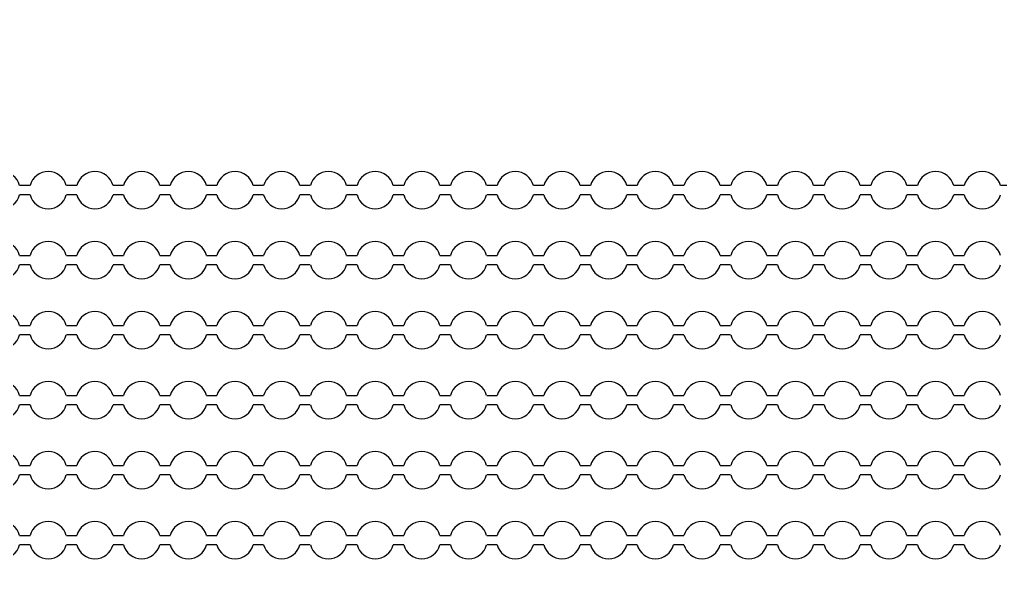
# Model space of a CAD drawing. Extents: x 4056 to 105656, y 4120 to 105720.
# Drawn here: x 60891 to 61941, y 78659 to 79257 of the extents above; entities that cross this region are included whole.
import ezdxf

# ---------------------------------------------------------------- set-up
doc = ezdxf.new("R2010")
doc.units = 13
doc.header["$MEASUREMENT"] = 0
doc.layers.add('Main Layer', color=7, linetype='Continuous', lineweight=0)

msp = doc.modelspace()

# ---------------------------------------------------------------- linework, layer by layer
for p, q in [((60902.1, 79079.2), (60890.9, 79079.2)), ((60952.1, 79079.2), (60940.9, 79079.2)), ((61002.1, 79079.2), (60990.9, 79079.2)), ((61052.1, 79079.2), (61040.9, 79079.2)), ((61102.1, 79079.2), (61090.9, 79079.2)), ((61152.1, 79079.2), (61140.9, 79079.2)), ((61202.1, 79079.2), (61190.9, 79079.2)), ((61252.1, 79079.2), (61240.9, 79079.2)), ((61302.1, 79079.2), (61290.9, 79079.2)), ((61352.1, 79079.2), (61340.9, 79079.2)), ((61402.1, 79079.2), (61390.9, 79079.2)), ((61452.1, 79079.2), (61440.9, 79079.2)), ((61502.1, 79079.2), (61490.9, 79079.2)), ((61552.1, 79079.2), (61540.9, 79079.2)), ((61602.1, 79079.2), (61590.9, 79079.2)), ((61652.1, 79079.2), (61640.9, 79079.2)), ((61702.1, 79079.2), (61690.9, 79079.2)), ((61752.1, 79079.2), (61740.9, 79079.2)), ((61802.1, 79079.2), (61790.9, 79079.2)), ((61852.1, 79079.2), (61840.9, 79079.2)), ((61902.1, 79079.2), (61890.9, 79079.2)), ((61952.1, 79079.2), (61940.9, 79079.2)), ((60902.1, 79069.2), (60890.9, 79069.2)), ((60952.1, 79069.2), (60940.9, 79069.2)), ((61002.1, 79069.2), (60990.9, 79069.2)), ((61052.1, 79069.2), (61040.9, 79069.2)), ((61102.1, 79069.2), (61090.9, 79069.2)), ((61152.1, 79069.2), (61140.9, 79069.2)), ((61202.1, 79069.2), (61190.9, 79069.2)), ((61252.1, 79069.2), (61240.9, 79069.2)), ((61302.1, 79069.2), (61290.9, 79069.2)), ((61352.1, 79069.2), (61340.9, 79069.2)), ((61402.1, 79069.2), (61390.9, 79069.2)), ((61452.1, 79069.2), (61440.9, 79069.2)), ((61502.1, 79069.2), (61490.9, 79069.2)), ((61552.1, 79069.2), (61540.9, 79069.2)), ((61602.1, 79069.2), (61590.9, 79069.2)), ((61652.1, 79069.2), (61640.9, 79069.2)), ((61702.1, 79069.2), (61690.9, 79069.2)), ((61752.1, 79069.2), (61740.9, 79069.2)), ((61802.1, 79069.2), (61790.9, 79069.2)), ((61852.1, 79069.2), (61840.9, 79069.2)), ((61902.1, 79069.2), (61890.9, 79069.2)), ((60890.9, 79004.2), (60902.1, 79004.2)), ((60940.9, 79004.2), (60952.1, 79004.2)), ((60990.9, 79004.2), (61002.1, 79004.2)), ((61040.9, 79004.2), (61052.1, 79004.2)), ((61090.9, 79004.2), (61102.1, 79004.2)), ((61140.9, 79004.2), (61152.1, 79004.2)), ((61190.9, 79004.2), (61202.1, 79004.2)), ((61240.9, 79004.2), (61252.1, 79004.2)), ((61290.9, 79004.2), (61302.1, 79004.2)), ((61340.9, 79004.2), (61352.1, 79004.2)), ((61390.9, 79004.2), (61402.1, 79004.2)), ((61440.9, 79004.2), (61452.1, 79004.2)), ((61490.9, 79004.2), (61502.1, 79004.2)), ((61540.9, 79004.2), (61552.1, 79004.2)), ((61590.9, 79004.2), (61602.1, 79004.2)), ((61640.9, 79004.2), (61652.1, 79004.2)), ((61690.9, 79004.2), (61702.1, 79004.2)), ((61740.9, 79004.2), (61752.1, 79004.2)), ((61790.9, 79004.2), (61802.1, 79004.2)), ((61840.9, 79004.2), (61852.1, 79004.2)), ((61890.9, 79004.2), (61902.1, 79004.2)), ((60902.1, 78994.2), (60890.9, 78994.2)), ((60952.1, 78994.2), (60940.9, 78994.2)), ((61002.1, 78994.2), (60990.9, 78994.2)), ((61052.1, 78994.2), (61040.9, 78994.2)), ((61102.1, 78994.2), (61090.9, 78994.2)), ((61152.1, 78994.2), (61140.9, 78994.2)), ((61202.1, 78994.2), (61190.9, 78994.2)), ((61252.1, 78994.2), (61240.9, 78994.2)), ((61302.1, 78994.2), (61290.9, 78994.2)), ((61352.1, 78994.2), (61340.9, 78994.2)), ((61402.1, 78994.2), (61390.9, 78994.2)), ((61452.1, 78994.2), (61440.9, 78994.2)), ((61502.1, 78994.2), (61490.9, 78994.2)), ((61552.1, 78994.2), (61540.9, 78994.2)), ((61602.1, 78994.2), (61590.9, 78994.2)), ((61652.1, 78994.2), (61640.9, 78994.2)), ((61702.1, 78994.2), (61690.9, 78994.2)), ((61752.1, 78994.2), (61740.9, 78994.2)), ((61802.1, 78994.2), (61790.9, 78994.2)), ((61852.1, 78994.2), (61840.9, 78994.2)), ((61902.1, 78994.2), (61890.9, 78994.2)), ((60890.9, 78929.2), (60902.1, 78929.2)), ((60940.9, 78929.2), (60952.1, 78929.2)), ((60990.9, 78929.2), (61002.1, 78929.2)), ((61040.9, 78929.2), (61052.1, 78929.2)), ((61090.9, 78929.2), (61102.1, 78929.2)), ((61140.9, 78929.2), (61152.1, 78929.2)), ((61190.9, 78929.2), (61202.1, 78929.2)), ((61240.9, 78929.2), (61252.1, 78929.2)), ((61290.9, 78929.2), (61302.1, 78929.2)), ((61340.9, 78929.2), (61352.1, 78929.2)), ((61390.9, 78929.2), (61402.1, 78929.2)), ((61440.9, 78929.2), (61452.1, 78929.2)), ((61490.9, 78929.2), (61502.1, 78929.2)), ((61540.9, 78929.2), (61552.1, 78929.2)), ((61590.9, 78929.2), (61602.1, 78929.2)), ((61640.9, 78929.2), (61652.1, 78929.2)), ((61690.9, 78929.2), (61702.1, 78929.2)), ((61740.9, 78929.2), (61752.1, 78929.2)), ((61790.9, 78929.2), (61802.1, 78929.2)), ((61840.9, 78929.2), (61852.1, 78929.2)), ((61890.9, 78929.2), (61902.1, 78929.2)), ((60902.1, 78919.2), (60890.9, 78919.2)), ((60952.1, 78919.2), (60940.9, 78919.2)), ((61002.1, 78919.2), (60990.9, 78919.2)), ((61052.1, 78919.2), (61040.9, 78919.2)), ((61102.1, 78919.2), (61090.9, 78919.2)), ((61152.1, 78919.2), (61140.9, 78919.2)), ((61202.1, 78919.2), (61190.9, 78919.2)), ((61252.1, 78919.2), (61240.9, 78919.2)), ((61302.1, 78919.2), (61290.9, 78919.2)), ((61352.1, 78919.2), (61340.9, 78919.2)), ((61402.1, 78919.2), (61390.9, 78919.2)), ((61452.1, 78919.2), (61440.9, 78919.2)), ((61502.1, 78919.2), (61490.9, 78919.2)), ((61552.1, 78919.2), (61540.9, 78919.2)), ((61602.1, 78919.2), (61590.9, 78919.2)), ((61652.1, 78919.2), (61640.9, 78919.2)), ((61702.1, 78919.2), (61690.9, 78919.2)), ((61752.1, 78919.2), (61740.9, 78919.2)), ((61802.1, 78919.2), (61790.9, 78919.2)), ((61852.1, 78919.2), (61840.9, 78919.2)), ((61902.1, 78919.2), (61890.9, 78919.2)), ((60890.9, 78854.2), (60902.1, 78854.2)), ((60940.9, 78854.2), (60952.1, 78854.2)), ((60990.9, 78854.2), (61002.1, 78854.2)), ((61040.9, 78854.2), (61052.1, 78854.2)), ((61090.9, 78854.2), (61102.1, 78854.2)), ((61140.9, 78854.2), (61152.1, 78854.2)), ((61190.9, 78854.2), (61202.1, 78854.2)), ((61240.9, 78854.2), (61252.1, 78854.2)), ((61290.9, 78854.2), (61302.1, 78854.2)), ((61340.9, 78854.2), (61352.1, 78854.2)), ((61390.9, 78854.2), (61402.1, 78854.2)), ((61440.9, 78854.2), (61452.1, 78854.2)), ((61490.9, 78854.2), (61502.1, 78854.2)), ((61540.9, 78854.2), (61552.1, 78854.2)), ((61590.9, 78854.2), (61602.1, 78854.2)), ((61640.9, 78854.2), (61652.1, 78854.2)), ((61690.9, 78854.2), (61702.1, 78854.2)), ((61740.9, 78854.2), (61752.1, 78854.2)), ((61790.9, 78854.2), (61802.1, 78854.2)), ((61840.9, 78854.2), (61852.1, 78854.2)), ((61890.9, 78854.2), (61902.1, 78854.2)), ((60902.1, 78844.2), (60890.9, 78844.2)), ((60952.1, 78844.2), (60940.9, 78844.2)), ((61002.1, 78844.2), (60990.9, 78844.2)), ((61052.1, 78844.2), (61040.9, 78844.2)), ((61102.1, 78844.2), (61090.9, 78844.2)), ((61152.1, 78844.2), (61140.9, 78844.2)), ((61202.1, 78844.2), (61190.9, 78844.2)), ((61252.1, 78844.2), (61240.9, 78844.2)), ((61302.1, 78844.2), (61290.9, 78844.2)), ((61352.1, 78844.2), (61340.9, 78844.2)), ((61402.1, 78844.2), (61390.9, 78844.2)), ((61452.1, 78844.2), (61440.9, 78844.2)), ((61502.1, 78844.2), (61490.9, 78844.2)), ((61552.1, 78844.2), (61540.9, 78844.2)), ((61602.1, 78844.2), (61590.9, 78844.2)), ((61652.1, 78844.2), (61640.9, 78844.2)), ((61702.1, 78844.2), (61690.9, 78844.2)), ((61752.1, 78844.2), (61740.9, 78844.2)), ((61802.1, 78844.2), (61790.9, 78844.2)), ((61852.1, 78844.2), (61840.9, 78844.2)), ((61902.1, 78844.2), (61890.9, 78844.2)), ((60890.9, 78779.2), (60902.1, 78779.2)), ((60940.9, 78779.2), (60952.1, 78779.2)), ((60990.9, 78779.2), (61002.1, 78779.2)), ((61040.9, 78779.2), (61052.1, 78779.2)), ((61090.9, 78779.2), (61102.1, 78779.2)), ((61140.9, 78779.2), (61152.1, 78779.2)), ((61190.9, 78779.2), (61202.1, 78779.2)), ((61240.9, 78779.2), (61252.1, 78779.2)), ((61290.9, 78779.2), (61302.1, 78779.2)), ((61340.9, 78779.2), (61352.1, 78779.2)), ((61390.9, 78779.2), (61402.1, 78779.2)), ((61440.9, 78779.2), (61452.1, 78779.2)), ((61490.9, 78779.2), (61502.1, 78779.2)), ((61540.9, 78779.2), (61552.1, 78779.2)), ((61590.9, 78779.2), (61602.1, 78779.2)), ((61640.9, 78779.2), (61652.1, 78779.2)), ((61690.9, 78779.2), (61702.1, 78779.2)), ((61740.9, 78779.2), (61752.1, 78779.2)), ((61790.9, 78779.2), (61802.1, 78779.2)), ((61840.9, 78779.2), (61852.1, 78779.2)), ((61890.9, 78779.2), (61902.1, 78779.2)), ((60902.1, 78769.2), (60890.9, 78769.2)), ((60952.1, 78769.2), (60940.9, 78769.2)), ((61002.1, 78769.2), (60990.9, 78769.2)), ((61052.1, 78769.2), (61040.9, 78769.2)), ((61102.1, 78769.2), (61090.9, 78769.2)), ((61152.1, 78769.2), (61140.9, 78769.2)), ((61202.1, 78769.2), (61190.9, 78769.2)), ((61252.1, 78769.2), (61240.9, 78769.2)), ((61302.1, 78769.2), (61290.9, 78769.2)), ((61352.1, 78769.2), (61340.9, 78769.2)), ((61402.1, 78769.2), (61390.9, 78769.2)), ((61452.1, 78769.2), (61440.9, 78769.2)), ((61502.1, 78769.2), (61490.9, 78769.2)), ((61552.1, 78769.2), (61540.9, 78769.2)), ((61602.1, 78769.2), (61590.9, 78769.2)), ((61652.1, 78769.2), (61640.9, 78769.2)), ((61702.1, 78769.2), (61690.9, 78769.2)), ((61752.1, 78769.2), (61740.9, 78769.2)), ((61802.1, 78769.2), (61790.9, 78769.2)), ((61852.1, 78769.2), (61840.9, 78769.2)), ((61902.1, 78769.2), (61890.9, 78769.2)), ((60890.9, 78704.2), (60902.1, 78704.2)), ((60940.9, 78704.2), (60952.1, 78704.2)), ((60990.9, 78704.2), (61002.1, 78704.2)), ((61040.9, 78704.2), (61052.1, 78704.2)), ((61090.9, 78704.2), (61102.1, 78704.2)), ((61140.9, 78704.2), (61152.1, 78704.2)), ((61190.9, 78704.2), (61202.1, 78704.2)), ((61240.9, 78704.2), (61252.1, 78704.2)), ((61290.9, 78704.2), (61302.1, 78704.2)), ((61340.9, 78704.2), (61352.1, 78704.2)), ((61390.9, 78704.2), (61402.1, 78704.2)), ((61440.9, 78704.2), (61452.1, 78704.2)), ((61490.9, 78704.2), (61502.1, 78704.2)), ((61540.9, 78704.2), (61552.1, 78704.2)), ((61590.9, 78704.2), (61602.1, 78704.2)), ((61640.9, 78704.2), (61652.1, 78704.2)), ((61690.9, 78704.2), (61702.1, 78704.2)), ((61740.9, 78704.2), (61752.1, 78704.2)), ((61790.9, 78704.2), (61802.1, 78704.2)), ((61840.9, 78704.2), (61852.1, 78704.2)), ((61890.9, 78704.2), (61902.1, 78704.2)), ((60902.1, 78694.2), (60890.9, 78694.2)), ((60952.1, 78694.2), (60940.9, 78694.2)), ((61002.1, 78694.2), (60990.9, 78694.2)), ((61052.1, 78694.2), (61040.9, 78694.2)), ((61102.1, 78694.2), (61090.9, 78694.2)), ((61152.1, 78694.2), (61140.9, 78694.2)), ((61202.1, 78694.2), (61190.9, 78694.2)), ((61252.1, 78694.2), (61240.9, 78694.2)), ((61302.1, 78694.2), (61290.9, 78694.2)), ((61352.1, 78694.2), (61340.9, 78694.2)), ((61402.1, 78694.2), (61390.9, 78694.2)), ((61452.1, 78694.2), (61440.9, 78694.2)), ((61502.1, 78694.2), (61490.9, 78694.2)), ((61552.1, 78694.2), (61540.9, 78694.2)), ((61602.1, 78694.2), (61590.9, 78694.2)), ((61652.1, 78694.2), (61640.9, 78694.2)), ((61702.1, 78694.2), (61690.9, 78694.2)), ((61752.1, 78694.2), (61740.9, 78694.2)), ((61802.1, 78694.2), (61790.9, 78694.2)), ((61852.1, 78694.2), (61840.9, 78694.2)), ((61902.1, 78694.2), (61890.9, 78694.2))]:
    msp.add_line(p, q)
at = {"lineweight": 0}
msp.add_circle((61011.6, 73976.1), 11000, dxfattribs=at)
for centre, start, end in [((60871.5, 79074.2), 14.4775, 165.5225), ((60921.5, 79074.2), 14.4775, 165.5225), ((60971.5, 79074.2), 14.4775, 165.5225), ((61021.5, 79074.2), 14.4775, 165.5225), ((61071.5, 79074.2), 14.4775, 165.5225), ((61121.5, 79074.2), 14.4775, 165.5225), ((61171.5, 79074.2), 14.4775, 165.5225), ((61221.5, 79074.2), 14.4775, 165.5225), ((61271.5, 79074.2), 14.4775, 165.5225), ((61321.5, 79074.2), 14.4775, 165.5225), ((61371.5, 79074.2), 14.4775, 165.5225), ((61421.5, 79074.2), 14.4775, 165.5225), ((61471.5, 79074.2), 14.4775, 165.5225), ((61521.5, 79074.2), 14.4775, 165.5225), ((61571.5, 79074.2), 14.4775, 165.5225), ((61621.5, 79074.2), 14.4775, 165.5225), ((61671.5, 79074.2), 14.4775, 165.5225), ((61721.5, 79074.2), 14.4775, 165.5225), ((61771.5, 79074.2), 14.4775, 165.5225), ((61821.5, 79074.2), 14.4775, 165.5225), ((61871.5, 79074.2), 14.4775, 165.5225), ((61921.5, 79074.2), 14.4775, 165.5225), ((60871.5, 79074.2), 194.4775, 345.5225), ((60921.5, 79074.2), 194.4775, 345.5225), ((60971.5, 79074.2), 194.4775, 345.5225), ((61021.5, 79074.2), 194.4775, 345.5225), ((61071.5, 79074.2), 194.4775, 345.5225), ((61121.5, 79074.2), 194.4775, 345.5225), ((61171.5, 79074.2), 194.4775, 345.5225), ((61221.5, 79074.2), 194.4775, 345.5225), ((61271.5, 79074.2), 194.4775, 345.5225), ((61321.5, 79074.2), 194.4775, 345.5225), ((61371.5, 79074.2), 194.4775, 345.5225), ((61421.5, 79074.2), 194.4775, 345.5225), ((61471.5, 79074.2), 194.4775, 345.5225), ((61521.5, 79074.2), 194.4775, 345.5225), ((61571.5, 79074.2), 194.4775, 345.5225), ((61621.5, 79074.2), 194.4775, 345.5225), ((61671.5, 79074.2), 194.4775, 345.5225), ((61721.5, 79074.2), 194.4775, 345.5225), ((61771.5, 79074.2), 194.4775, 345.5225), ((61821.5, 79074.2), 194.4775, 345.5225), ((61871.5, 79074.2), 194.4775, 345.5225), ((61921.5, 79074.2), 194.4775, 345.5225), ((60871.5, 78999.2), 14.4775, 165.5225), ((60921.5, 78999.2), 14.4775, 165.5225), ((60971.5, 78999.2), 14.4775, 165.5225), ((61021.5, 78999.2), 14.4775, 165.5225), ((61071.5, 78999.2), 14.4775, 165.5225), ((61121.5, 78999.2), 14.4775, 165.5225), ((61171.5, 78999.2), 14.4775, 165.5225), ((61221.5, 78999.2), 14.4775, 165.5225), ((61271.5, 78999.2), 14.4775, 165.5225), ((61321.5, 78999.2), 14.4775, 165.5225), ((61371.5, 78999.2), 14.4775, 165.5225), ((61421.5, 78999.2), 14.4775, 165.5225), ((61471.5, 78999.2), 14.4775, 165.5225), ((61521.5, 78999.2), 14.4775, 165.5225), ((61571.5, 78999.2), 14.4775, 165.5225), ((61621.5, 78999.2), 14.4775, 165.5225), ((61671.5, 78999.2), 14.4775, 165.5225), ((61721.5, 78999.2), 14.4775, 165.5225), ((61771.5, 78999.2), 14.4775, 165.5225), ((61821.5, 78999.2), 14.4775, 165.5225), ((61871.5, 78999.2), 14.4775, 165.5225), ((61921.5, 78999.2), 14.4775, 165.5225), ((60871.5, 78999.2), 194.4775, 345.5225), ((60921.5, 78999.2), 194.4775, 345.5225), ((60971.5, 78999.2), 194.4775, 345.5225), ((61021.5, 78999.2), 194.4775, 345.5225), ((61071.5, 78999.2), 194.4775, 345.5225), ((61121.5, 78999.2), 194.4775, 345.5225), ((61171.5, 78999.2), 194.4775, 345.5225), ((61221.5, 78999.2), 194.4775, 345.5225), ((61271.5, 78999.2), 194.4775, 345.5225), ((61321.5, 78999.2), 194.4775, 345.5225), ((61371.5, 78999.2), 194.4775, 345.5225), ((61421.5, 78999.2), 194.4775, 345.5225), ((61471.5, 78999.2), 194.4775, 345.5225), ((61521.5, 78999.2), 194.4775, 345.5225), ((61571.5, 78999.2), 194.4775, 345.5225), ((61621.5, 78999.2), 194.4775, 345.5225), ((61671.5, 78999.2), 194.4775, 345.5225), ((61721.5, 78999.2), 194.4775, 345.5225), ((61771.5, 78999.2), 194.4775, 345.5225), ((61821.5, 78999.2), 194.4775, 345.5225), ((61871.5, 78999.2), 194.4775, 345.5225), ((61921.5, 78999.2), 194.4775, 345.5225), ((60871.5, 78924.2), 14.4775, 165.5225), ((60921.5, 78924.2), 14.4775, 165.5225), ((60971.5, 78924.2), 14.4775, 165.5225), ((61021.5, 78924.2), 14.4775, 165.5225), ((61071.5, 78924.2), 14.4775, 165.5225), ((61121.5, 78924.2), 14.4775, 165.5225), ((61171.5, 78924.2), 14.4775, 165.5225), ((61221.5, 78924.2), 14.4775, 165.5225), ((61271.5, 78924.2), 14.4775, 165.5225), ((61321.5, 78924.2), 14.4775, 165.5225), ((61371.5, 78924.2), 14.4775, 165.5225), ((61421.5, 78924.2), 14.4775, 165.5225), ((61471.5, 78924.2), 14.4775, 165.5225), ((61521.5, 78924.2), 14.4775, 165.5225), ((61571.5, 78924.2), 14.4775, 165.5225), ((61621.5, 78924.2), 14.4775, 165.5225), ((61671.5, 78924.2), 14.4775, 165.5225), ((61721.5, 78924.2), 14.4775, 165.5225), ((61771.5, 78924.2), 14.4775, 165.5225), ((61821.5, 78924.2), 14.4775, 165.5225), ((61871.5, 78924.2), 14.4775, 165.5225), ((61921.5, 78924.2), 14.4775, 165.5225), ((60871.5, 78924.2), 194.4775, 345.5225), ((60921.5, 78924.2), 194.4775, 345.5225), ((60971.5, 78924.2), 194.4775, 345.5225), ((61021.5, 78924.2), 194.4775, 345.5225), ((61071.5, 78924.2), 194.4775, 345.5225), ((61121.5, 78924.2), 194.4775, 345.5225), ((61171.5, 78924.2), 194.4775, 345.5225), ((61221.5, 78924.2), 194.4775, 345.5225), ((61271.5, 78924.2), 194.4775, 345.5225), ((61321.5, 78924.2), 194.4775, 345.5225), ((61371.5, 78924.2), 194.4775, 345.5225), ((61421.5, 78924.2), 194.4775, 345.5225), ((61471.5, 78924.2), 194.4775, 345.5225), ((61521.5, 78924.2), 194.4775, 345.5225), ((61571.5, 78924.2), 194.4775, 345.5225), ((61621.5, 78924.2), 194.4775, 345.5225), ((61671.5, 78924.2), 194.4775, 345.5225), ((61721.5, 78924.2), 194.4775, 345.5225), ((61771.5, 78924.2), 194.4775, 345.5225), ((61821.5, 78924.2), 194.4775, 345.5225), ((61871.5, 78924.2), 194.4775, 345.5225), ((61921.5, 78924.2), 194.4775, 345.5225), ((60871.5, 78849.2), 14.4775, 165.5225), ((60921.5, 78849.2), 14.4775, 165.5225), ((60971.5, 78849.2), 14.4775, 165.5225), ((61021.5, 78849.2), 14.4775, 165.5225), ((61071.5, 78849.2), 14.4775, 165.5225), ((61121.5, 78849.2), 14.4775, 165.5225), ((61171.5, 78849.2), 14.4775, 165.5225), ((61221.5, 78849.2), 14.4775, 165.5225), ((61271.5, 78849.2), 14.4775, 165.5225), ((61321.5, 78849.2), 14.4775, 165.5225), ((61371.5, 78849.2), 14.4775, 165.5225), ((61421.5, 78849.2), 14.4775, 165.5225), ((61471.5, 78849.2), 14.4775, 165.5225), ((61521.5, 78849.2), 14.4775, 165.5225), ((61571.5, 78849.2), 14.4775, 165.5225), ((61621.5, 78849.2), 14.4775, 165.5225), ((61671.5, 78849.2), 14.4775, 165.5225), ((61721.5, 78849.2), 14.4775, 165.5225), ((61771.5, 78849.2), 14.4775, 165.5225), ((61821.5, 78849.2), 14.4775, 165.5225), ((61871.5, 78849.2), 14.4775, 165.5225), ((61921.5, 78849.2), 14.4775, 165.5225), ((60871.5, 78849.2), 194.4775, 345.5225), ((60921.5, 78849.2), 194.4775, 345.5225), ((60971.5, 78849.2), 194.4775, 345.5225), ((61021.5, 78849.2), 194.4775, 345.5225), ((61071.5, 78849.2), 194.4775, 345.5225), ((61121.5, 78849.2), 194.4775, 345.5225), ((61171.5, 78849.2), 194.4775, 345.5225), ((61221.5, 78849.2), 194.4775, 345.5225), ((61271.5, 78849.2), 194.4775, 345.5225), ((61321.5, 78849.2), 194.4775, 345.5225), ((61371.5, 78849.2), 194.4775, 345.5225), ((61421.5, 78849.2), 194.4775, 345.5225), ((61471.5, 78849.2), 194.4775, 345.5225), ((61521.5, 78849.2), 194.4775, 345.5225), ((61571.5, 78849.2), 194.4775, 345.5225), ((61621.5, 78849.2), 194.4775, 345.5225), ((61671.5, 78849.2), 194.4775, 345.5225), ((61721.5, 78849.2), 194.4775, 345.5225), ((61771.5, 78849.2), 194.4775, 345.5225), ((61821.5, 78849.2), 194.4775, 345.5225), ((61871.5, 78849.2), 194.4775, 345.5225), ((61921.5, 78849.2), 194.4775, 345.5225), ((60871.5, 78774.2), 14.4775, 165.5225), ((60921.5, 78774.2), 14.4775, 165.5225), ((60971.5, 78774.2), 14.4775, 165.5225), ((61021.5, 78774.2), 14.4775, 165.5225), ((61071.5, 78774.2), 14.4775, 165.5225), ((61121.5, 78774.2), 14.4775, 165.5225), ((61171.5, 78774.2), 14.4775, 165.5225), ((61221.5, 78774.2), 14.4775, 165.5225), ((61271.5, 78774.2), 14.4775, 165.5225), ((61321.5, 78774.2), 14.4775, 165.5225), ((61371.5, 78774.2), 14.4775, 165.5225), ((61421.5, 78774.2), 14.4775, 165.5225), ((61471.5, 78774.2), 14.4775, 165.5225), ((61521.5, 78774.2), 14.4775, 165.5225), ((61571.5, 78774.2), 14.4775, 165.5225), ((61621.5, 78774.2), 14.4775, 165.5225), ((61671.5, 78774.2), 14.4775, 165.5225), ((61721.5, 78774.2), 14.4775, 165.5225), ((61771.5, 78774.2), 14.4775, 165.5225), ((61821.5, 78774.2), 14.4775, 165.5225), ((61871.5, 78774.2), 14.4775, 165.5225), ((61921.5, 78774.2), 14.4775, 165.5225), ((60871.5, 78774.2), 194.4775, 345.5225), ((60921.5, 78774.2), 194.4775, 345.5225), ((60971.5, 78774.2), 194.4775, 345.5225), ((61021.5, 78774.2), 194.4775, 345.5225), ((61071.5, 78774.2), 194.4775, 345.5225), ((61121.5, 78774.2), 194.4775, 345.5225), ((61171.5, 78774.2), 194.4775, 345.5225), ((61221.5, 78774.2), 194.4775, 345.5225), ((61271.5, 78774.2), 194.4775, 345.5225), ((61321.5, 78774.2), 194.4775, 345.5225), ((61371.5, 78774.2), 194.4775, 345.5225), ((61421.5, 78774.2), 194.4775, 345.5225), ((61471.5, 78774.2), 194.4775, 345.5225), ((61521.5, 78774.2), 194.4775, 345.5225), ((61571.5, 78774.2), 194.4775, 345.5225), ((61621.5, 78774.2), 194.4775, 345.5225), ((61671.5, 78774.2), 194.4775, 345.5225), ((61721.5, 78774.2), 194.4775, 345.5225), ((61771.5, 78774.2), 194.4775, 345.5225), ((61821.5, 78774.2), 194.4775, 345.5225), ((61871.5, 78774.2), 194.4775, 345.5225), ((61921.5, 78774.2), 194.4775, 345.5225), ((60871.5, 78699.2), 14.4775, 165.5225), ((60921.5, 78699.2), 14.4775, 165.5225), ((60971.5, 78699.2), 14.4775, 165.5225), ((61021.5, 78699.2), 14.4775, 165.5225), ((61071.5, 78699.2), 14.4775, 165.5225), ((61121.5, 78699.2), 14.4775, 165.5225), ((61171.5, 78699.2), 14.4775, 165.5225), ((61221.5, 78699.2), 14.4775, 165.5225), ((61271.5, 78699.2), 14.4775, 165.5225), ((61321.5, 78699.2), 14.4775, 165.5225), ((61371.5, 78699.2), 14.4775, 165.5225), ((61421.5, 78699.2), 14.4775, 165.5225), ((61471.5, 78699.2), 14.4775, 165.5225), ((61521.5, 78699.2), 14.4775, 165.5225), ((61571.5, 78699.2), 14.4775, 165.5225), ((61621.5, 78699.2), 14.4775, 165.5225), ((61671.5, 78699.2), 14.4775, 165.5225), ((61721.5, 78699.2), 14.4775, 165.5225), ((61771.5, 78699.2), 14.4775, 165.5225), ((61821.5, 78699.2), 14.4775, 165.5225), ((61871.5, 78699.2), 14.4775, 165.5225), ((61921.5, 78699.2), 14.4775, 165.5225), ((60871.5, 78699.2), 194.4775, 345.5225), ((60921.5, 78699.2), 194.4775, 345.5225), ((60971.5, 78699.2), 194.4775, 345.5225), ((61021.5, 78699.2), 194.4775, 345.5225), ((61071.5, 78699.2), 194.4775, 345.5225), ((61121.5, 78699.2), 194.4775, 345.5225), ((61171.5, 78699.2), 194.4775, 345.5225), ((61221.5, 78699.2), 194.4775, 345.5225), ((61271.5, 78699.2), 194.4775, 345.5225), ((61321.5, 78699.2), 194.4775, 345.5225), ((61371.5, 78699.2), 194.4775, 345.5225), ((61421.5, 78699.2), 194.4775, 345.5225), ((61471.5, 78699.2), 194.4775, 345.5225), ((61521.5, 78699.2), 194.4775, 345.5225), ((61571.5, 78699.2), 194.4775, 345.5225), ((61621.5, 78699.2), 194.4775, 345.5225), ((61671.5, 78699.2), 194.4775, 345.5225), ((61721.5, 78699.2), 194.4775, 345.5225), ((61771.5, 78699.2), 194.4775, 345.5225), ((61821.5, 78699.2), 194.4775, 345.5225), ((61871.5, 78699.2), 194.4775, 345.5225), ((61921.5, 78699.2), 194.4775, 345.5225)]:
    msp.add_arc(centre, 20, start, end)
at = {"layer": 'Main Layer'}
msp.add_circle((54856, 54920.5), 50800, dxfattribs=at)

doc.saveas('drawing.dxf')
